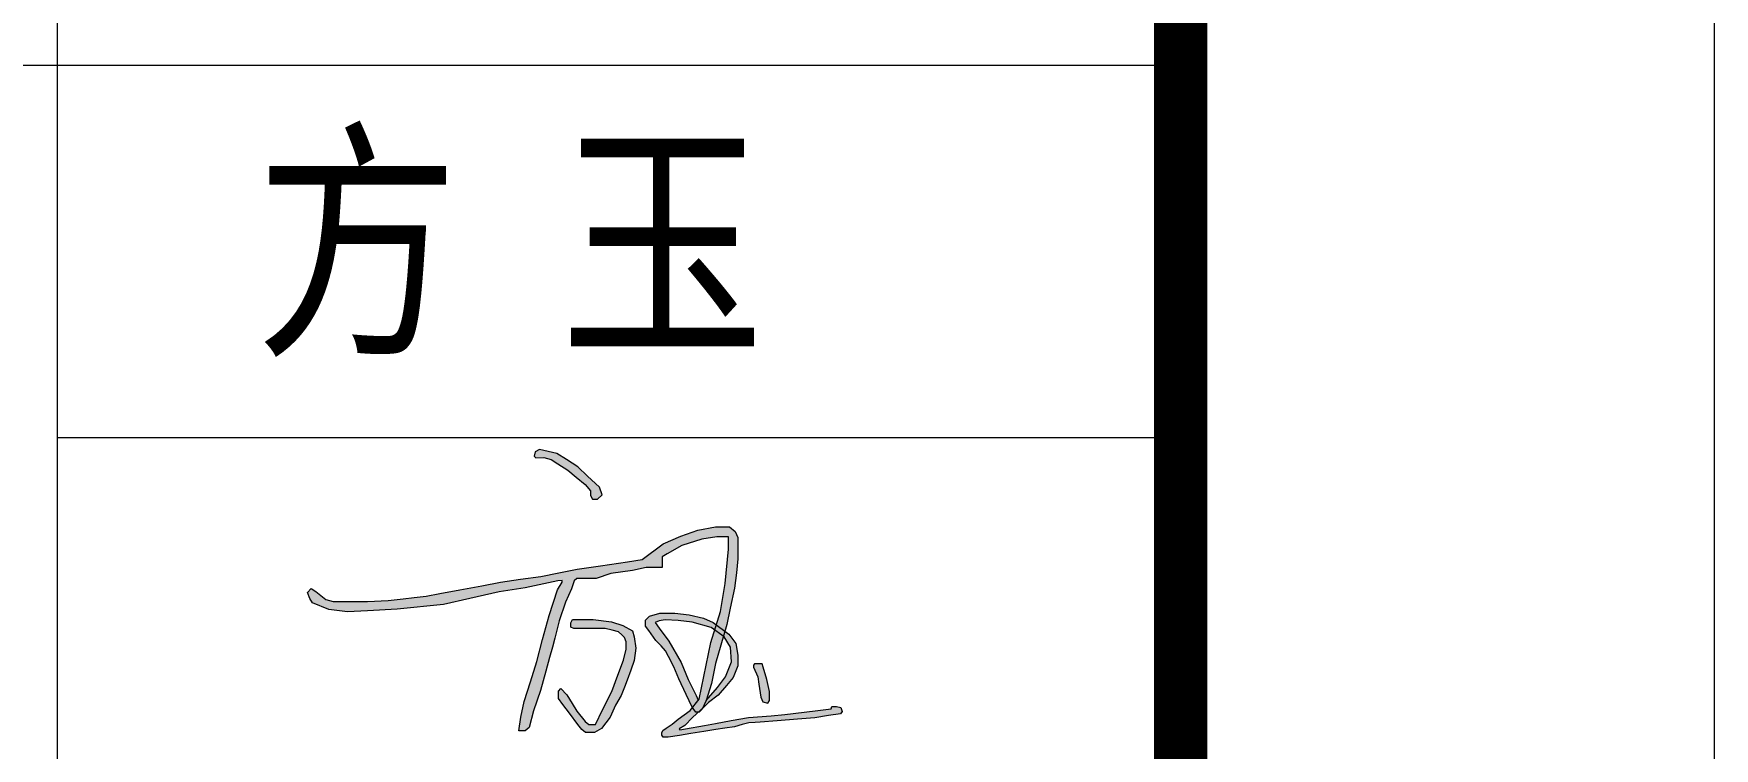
# Model space of a CAD drawing. Header units: inches. Extents: x -3272461 to -2504170, y 403793 to 1071042.
# Drawn here: x -2945426 to -2940702, y 725988 to 727996 of the extents above; entities that cross this region are included whole.
import ezdxf

# ---------------------------------------------------------------- set-up
doc = ezdxf.new("R2010")
doc.units = ezdxf.units.IN
doc.header["$LTSCALE"] = 1000
doc.header["$MEASUREMENT"] = 0
doc.layers.get('0').update_dxf_attribs({"lineweight": 18})
doc.layers.add('PUB_TITLE', color=153, linetype='Continuous', lineweight=18)
doc.styles.add('-黑体', font='', dxfattribs={"width": 0.7})
doc.styles.get('-黑体').set_extended_font_data('微软雅黑')

msp = doc.modelspace()

# ---------------------------------------------------------------- hatches: boundary and pattern name
h = msp.add_hatch(color=256)
h.paths.add_polyline_path([(-2943835.4, 726721.5), (-2943868.7, 726752.5), (-2943896.7, 726778.6), (-2943928.5, 726799), (-2943955.7, 726816.4), (-2944003.8, 726827.7), (-2944016, 726821.1), (-2944019.3, 726808.9), (-2944014.6, 726803.9), (-2943991.5, 726804.8), (-2943971.3, 726799.1), (-2943952.4, 726787.1), (-2943923.9, 726769.1), (-2943900.7, 726750), (-2943875.5, 726729.2), (-2943861, 726710.9), (-2943861, 726698.3), (-2943854.6, 726687.6), (-2943840.8, 726687.6), (-2943827.7, 726700.4)], flags=0)
h.paths.add_polyline_path([(-2943742.7, 726487.9), (-2943704.2, 726496.4), (-2943682.8, 726496.4), (-2943672.1, 726496.4), (-2943659, 726496.4), (-2943659, 726515.4), (-2943659, 726526.1), (-2943644.8, 726534.5), (-2943604.4, 726558.2), (-2943547.3, 726576), (-2943505.7, 726582), (-2943472.4, 726582), (-2943472.4, 726547.5), (-2943481.9, 726451), (-2943495, 726372.6), (-2943507, 726334.7), (-2943483.2, 726316.9), (-2943477.8, 726336), (-2943467.9, 726382.1), (-2943455.9, 726437.7), (-2943450.8, 726481.3), (-2943446.2, 726520), (-2943446.2, 726557.6), (-2943446.2, 726580.4), (-2943454.2, 726597.5), (-2943470.2, 726610.1), (-2943509, 726610.1), (-2943559.2, 726601), (-2943607.1, 726583.9), (-2943656.1, 726562.2), (-2943715.7, 726518), (-2943756.6, 726512), (-2943832.1, 726501), (-2943897.8, 726490.9), (-2943949.5, 726480.7), (-2944000.6, 726470.5), (-2944057.2, 726462.7), (-2944113.5, 726454.9), (-2944166.4, 726444.9), (-2944227.4, 726433.4), (-2944284.1, 726422.7), (-2944322.4, 726415.5), (-2944355.9, 726411.6), (-2944386.9, 726408), (-2944429.3, 726403.1), (-2944487.2, 726400.7), (-2944526.3, 726400.7), (-2944560.6, 726400.7), (-2944583.4, 726400.7), (-2944604.8, 726406.3), (-2944633, 726428.7), (-2944645.8, 726436.8), (-2944656, 726426), (-2944649.1, 726408.8), (-2944641.5, 726396.9), (-2944596.2, 726377.5), (-2944543.2, 726371.4), (-2944486.9, 726374.3), (-2944403.7, 726378.6), (-2944274, 726392.2), (-2944199.6, 726408.8), (-2944117.3, 726427.2), (-2944043.9, 726439.1), (-2943952, 726458.2), (-2943939.9, 726459.7), (-2943939.9, 726455), (-2943953.8, 726433.4), (-2943977.2, 726360.9), (-2943995.2, 726293.9), (-2944011.8, 726232), (-2944029.7, 726174.4), (-2944046.6, 726119.9), (-2944056.6, 726075.5), (-2944061.9, 726037.1), (-2944044.3, 726037.1), (-2944032.8, 726046.3), (-2944021.3, 726093.1), (-2944000.9, 726150.8), (-2943986.1, 726204.4), (-2943975.5, 726243), (-2943967.6, 726271.7), (-2943960.5, 726297.4), (-2943948.5, 726346.4), (-2943930.6, 726399), (-2943913.8, 726436), (-2943906.7, 726458.7), (-2943899.5, 726464.7), (-2943879.2, 726464.7), (-2943844.5, 726464.7), (-2943803.8, 726479)], flags=0)
for points in [[(-2943737.5, 726234.3), (-2943733.1, 726269.4), (-2943737.5, 726301.3), (-2943743, 726317.7), (-2943769.4, 726333.1), (-2943801.2, 726343), (-2943852.9, 726349.6), (-2943896.9, 726349.6), (-2943911.1, 726349.6), (-2943915.5, 726340.8), (-2943915.5, 726328.7), (-2943907.8, 726324.5), (-2943881.5, 726324.5), (-2943844.1, 726324.5), (-2943819.6, 726324.5), (-2943800.1, 726319.9), (-2943781.5, 726315.5), (-2943772.7, 726306.7), (-2943765, 726299.1), (-2943760.6, 726287), (-2943760.6, 726266.1), (-2943767.6, 726235.5), (-2943783.7, 726193.7), (-2943801.1, 726148), (-2943826.5, 726095.9), (-2943846.3, 726055.3), (-2943865, 726055.3), (-2943876, 726063), (-2943899.3, 726092.2), (-2943912.2, 726113.5), (-2943927.6, 726138.7), (-2943944.1, 726156.3), (-2943950.5, 726148.5), (-2943950.5, 726139.7), (-2943950.5, 726128.2), (-2943938.7, 726111.1), (-2943919.9, 726086.7), (-2943895.8, 726055.3), (-2943884.8, 726041), (-2943874.9, 726032.2), (-2943849.6, 726032.2), (-2943829.8, 726043.2), (-2943805.6, 726075.1), (-2943790.2, 726109.1), (-2943774.1, 726136.7), (-2943765.3, 726160.2), (-2943758, 726179.6), (-2943747.4, 726207.9)], [(-2943640.9, 726289.2), (-2943668.1, 726325.7), (-2943678.8, 726341.7), (-2943668.1, 726346.2), (-2943650.7, 726348.9), (-2943614.1, 726347.1), (-2943574.9, 726342.2), (-2943521.4, 726327), (-2943511.6, 726320), (-2943507, 726334.7), (-2943515.5, 726341), (-2943543.3, 726353.4), (-2943583.6, 726362.9), (-2943623.8, 726368), (-2943665.5, 726368), (-2943694.8, 726359.3), (-2943705.8, 726348.3), (-2943705.8, 726331.5), (-2943697, 726319), (-2943677.2, 726290.9), (-2943661.9, 726276.2), (-2943649.9, 726261.4), (-2943641.4, 726245.5), (-2943626, 726217), (-2943612.8, 726183), (-2943591.6, 726138.8), (-2943574.8, 726103.7), (-2943573.9, 726102.5), (-2943558.2, 726123.1), (-2943563.3, 726136.8), (-2943586.1, 726181.4), (-2943605.7, 726229.5)], [(-2943446.6, 726219.6), (-2943446.6, 726249.8), (-2943452.4, 726282.1), (-2943472.3, 726308.8), (-2943483.2, 726316.9), (-2943487.3, 726302.6), (-2943485.3, 726301.2), (-2943467.4, 726272.5), (-2943464.6, 726230.9), (-2943480.9, 726188.4), (-2943503.5, 726158.6), (-2943536, 726122.7), (-2943546.1, 726099.7), (-2943541.1, 726104.2), (-2943529, 726116.6), (-2943502.2, 726137.7), (-2943478.9, 726164.4), (-2943459.8, 726186.5)]]:
    msp.add_hatch(color=256).paths.add_polyline_path(points, flags=0)
h = msp.add_hatch(color=256)
h.paths.add_polyline_path([(-2943483.2, 726316.9), (-2943507, 726334.7), (-2943522.6, 726285.4), (-2943542.6, 726189.4), (-2943555.6, 726126.4), (-2943573.9, 726102.5), (-2943564.5, 726089.8), (-2943557.3, 726089.8), (-2943546.1, 726099.7), (-2943536, 726122.7), (-2943520.6, 726170.2), (-2943508.9, 726226.3), (-2943494.2, 726278)], flags=0)
h.paths.add_polyline_path([(-2943595.4, 726052.1), (-2943574.2, 726074.7), (-2943557.3, 726089.8), (-2943564.5, 726089.8), (-2943573.9, 726102.5), (-2943580.5, 726093.8), (-2943597, 726082.4), (-2943614.5, 726070.3), (-2943631.2, 726055.8), (-2943647.8, 726044.4), (-2943657.4, 726037.7), (-2943660.4, 726031.1), (-2943660.4, 726024.5), (-2943656.2, 726018.9), (-2943642.1, 726018.9), (-2943610.5, 726024.1), (-2943579, 726029.2), (-2943542.3, 726035.2), (-2943508.3, 726040.8), (-2943482.7, 726044.9), (-2943456.1, 726048.2), (-2943434.1, 726054.5), (-2943415.6, 726059.9), (-2943398.1, 726060.5), (-2943383.8, 726061), (-2943335.7, 726065), (-2943279.3, 726069.6), (-2943229.8, 726073.7), (-2943191.6, 726079.8), (-2943158, 726085.2), (-2943153.2, 726091.8), (-2943156.8, 726102.6), (-2943169.4, 726105.6), (-2943182, 726105.6), (-2943184.4, 726099.3), (-2943229.4, 726093.6), (-2943314.7, 726082.8), (-2943353.2, 726079.7), (-2943417, 726074.6), (-2943464.9, 726065.8), (-2943509.8, 726057.6), (-2943539.9, 726052.1), (-2943593.4, 726042.3), (-2943609.3, 726039.6), (-2943611.2, 726042.8)], flags=0)
h.paths.add_polyline_path([(-2943364.9, 726181.7), (-2943375.1, 726215.6), (-2943378.2, 726225.6), (-2943387.9, 726225.6), (-2943399.5, 726225.6), (-2943402.7, 726222), (-2943402.7, 726215.6), (-2943390.5, 726188.7), (-2943387.3, 726168.2), (-2943381.6, 726131.8), (-2943376.4, 726118.3), (-2943362.3, 726114.5), (-2943357.8, 726122.2), (-2943357.8, 726147.8)], flags=0)

# ---------------------------------------------------------------- linework, layer by layer
for points in [[(-2944014.6, 726803.9), (-2943991.5, 726804.8), (-2943971.3, 726799.1), (-2943952.4, 726787.1), (-2943923.9, 726769.1), (-2943900.7, 726750), (-2943875.5, 726729.2), (-2943861, 726710.9), (-2943861, 726698.3), (-2943854.6, 726687.6), (-2943840.8, 726687.6), (-2943827.7, 726700.4), (-2943835.4, 726721.5), (-2943868.7, 726752.5), (-2943896.7, 726778.6), (-2943928.5, 726799), (-2943955.7, 726816.4), (-2944003.8, 726827.7), (-2944016, 726821.1), (-2944019.3, 726808.9), (-2944014.6, 726803.9)], [(-2944633, 726428.7), (-2944604.8, 726406.3), (-2944583.4, 726400.7), (-2944560.6, 726400.7), (-2944526.3, 726400.7), (-2944487.2, 726400.7), (-2944429.3, 726403.1), (-2944386.9, 726408), (-2944355.9, 726411.6), (-2944322.4, 726415.5), (-2944284.1, 726422.7), (-2944227.4, 726433.4), (-2944166.4, 726444.9), (-2944113.5, 726454.9), (-2944057.2, 726462.7), (-2944000.6, 726470.5), (-2943949.5, 726480.7), (-2943897.8, 726490.9), (-2943832.1, 726501), (-2943756.6, 726512), (-2943715.7, 726518), (-2943656.1, 726562.2), (-2943607.1, 726583.9), (-2943559.2, 726601), (-2943509, 726610.1), (-2943470.2, 726610.1), (-2943454.2, 726597.5), (-2943446.2, 726580.4), (-2943446.2, 726557.6), (-2943446.2, 726520), (-2943450.8, 726481.3), (-2943455.9, 726437.7), (-2943467.9, 726382.1), (-2943477.8, 726336), (-2943494.2, 726278), (-2943508.9, 726226.3), (-2943520.6, 726170.2), (-2943536, 726122.7), (-2943546.9, 726097.8), (-2943555.7, 726089.8), (-2943564.5, 726089.8), (-2943574.8, 726103.7), (-2943591.6, 726138.8), (-2943612.8, 726183), (-2943626, 726217), (-2943641.4, 726245.5), (-2943649.9, 726261.4), (-2943661.9, 726276.2), (-2943677.2, 726290.9), (-2943697, 726319), (-2943705.8, 726331.5), (-2943705.8, 726348.3), (-2943694.8, 726359.3), (-2943665.5, 726368), (-2943623.8, 726368), (-2943583.6, 726362.9), (-2943543.3, 726353.4), (-2943515.5, 726341), (-2943472.3, 726308.8), (-2943452.4, 726282.1), (-2943446.6, 726249.8), (-2943446.6, 726219.6), (-2943459.8, 726186.5), (-2943478.9, 726164.4), (-2943502.2, 726137.7), (-2943529, 726116.6), (-2943541.1, 726104.2), (-2943574.2, 726074.7), (-2943595.4, 726052.1), (-2943611.2, 726042.8), (-2943609.3, 726039.6), (-2943593.4, 726042.3), (-2943539.9, 726052.1), (-2943509.8, 726057.6), (-2943464.9, 726065.8), (-2943417, 726074.6), (-2943353.2, 726079.7), (-2943314.7, 726082.8), (-2943229.4, 726093.6), (-2943184.4, 726099.3), (-2943182, 726105.6), (-2943169.4, 726105.6), (-2943156.8, 726102.6), (-2943153.2, 726091.8), (-2943158, 726085.2), (-2943191.6, 726079.8), (-2943229.8, 726073.7), (-2943279.3, 726069.6), (-2943335.7, 726065), (-2943383.8, 726061), (-2943398.1, 726060.5), (-2943415.6, 726059.9), (-2943434.1, 726054.5), (-2943456.1, 726048.2), (-2943482.7, 726044.9), (-2943508.3, 726040.8), (-2943542.3, 726035.2), (-2943579, 726029.2), (-2943610.5, 726024.1), (-2943642.1, 726018.9), (-2943656.2, 726018.9), (-2943660.4, 726024.5), (-2943660.4, 726031.1), (-2943657.4, 726037.7), (-2943647.8, 726044.4), (-2943631.2, 726055.8), (-2943614.5, 726070.3), (-2943597, 726082.4), (-2943580.5, 726093.8), (-2943555.6, 726126.4), (-2943542.6, 726189.4), (-2943522.6, 726285.4), (-2943495, 726372.6), (-2943481.9, 726451), (-2943472.4, 726547.5), (-2943472.4, 726582), (-2943505.7, 726582), (-2943547.3, 726576), (-2943604.4, 726558.2), (-2943644.8, 726534.5), (-2943659, 726526.1), (-2943659, 726515.4), (-2943659, 726496.4), (-2943672.1, 726496.4), (-2943682.8, 726496.4), (-2943704.2, 726496.4), (-2943742.7, 726487.9), (-2943803.8, 726479), (-2943844.5, 726464.7), (-2943879.2, 726464.7), (-2943899.5, 726464.7), (-2943906.7, 726458.7), (-2943913.8, 726436), (-2943930.6, 726399), (-2943948.5, 726346.4), (-2943960.5, 726297.4), (-2943967.6, 726271.7), (-2943975.5, 726243), (-2943986.1, 726204.4), (-2944000.9, 726150.8), (-2944021.3, 726093.1), (-2944032.8, 726046.3), (-2944044.3, 726037.1), (-2944061.9, 726037.1), (-2944056.6, 726075.5), (-2944046.6, 726119.9), (-2944029.7, 726174.4), (-2944011.8, 726232), (-2943995.2, 726293.9), (-2943977.2, 726360.9), (-2943953.8, 726433.4), (-2943939.9, 726455)], [(-2943939.9, 726455), (-2943939.9, 726459.7), (-2943952, 726458.2), (-2944043.9, 726439.1), (-2944117.3, 726427.2), (-2944199.6, 726408.8), (-2944274, 726392.2), (-2944403.7, 726378.6), (-2944486.9, 726374.3), (-2944543.2, 726371.4), (-2944596.2, 726377.5), (-2944641.5, 726396.9), (-2944649.1, 726408.8), (-2944656, 726426), (-2944645.8, 726436.8), (-2944633, 726428.7)], [(-2943944.1, 726156.3), (-2943927.6, 726138.7), (-2943912.2, 726113.5), (-2943899.3, 726092.2), (-2943876, 726063), (-2943865, 726055.3), (-2943846.3, 726055.3), (-2943826.5, 726095.9), (-2943801.1, 726148), (-2943783.7, 726193.7), (-2943767.6, 726235.5), (-2943760.6, 726266.1), (-2943760.6, 726287), (-2943765, 726299.1), (-2943772.7, 726306.7), (-2943781.5, 726315.5), (-2943800.1, 726319.9), (-2943819.6, 726324.5), (-2943844.1, 726324.5), (-2943881.5, 726324.5), (-2943907.8, 726324.5), (-2943915.5, 726328.7), (-2943915.5, 726340.8), (-2943911.1, 726349.6), (-2943896.9, 726349.6), (-2943852.9, 726349.6), (-2943801.2, 726343), (-2943769.4, 726333.1), (-2943743, 726317.7), (-2943737.5, 726301.3), (-2943733.1, 726269.4), (-2943737.5, 726234.3), (-2943747.4, 726207.9), (-2943758, 726179.6), (-2943765.3, 726160.2), (-2943774.1, 726136.7), (-2943790.2, 726109.1), (-2943805.6, 726075.1), (-2943829.8, 726043.2), (-2943849.6, 726032.2), (-2943874.9, 726032.2), (-2943884.8, 726041), (-2943895.8, 726055.3)], [(-2943536, 726122.7), (-2943503.5, 726158.6), (-2943480.9, 726188.4), (-2943464.6, 726230.9), (-2943467.4, 726272.5), (-2943485.3, 726301.2), (-2943521.4, 726327), (-2943574.9, 726342.2), (-2943614.1, 726347.1), (-2943650.7, 726348.9), (-2943668.1, 726346.2), (-2943678.8, 726341.7), (-2943668.1, 726325.7), (-2943640.9, 726289.2), (-2943605.7, 726229.5), (-2943586.1, 726181.4), (-2943563.3, 726136.8), (-2943558.2, 726123.1)], [(-2943402.7, 726215.6), (-2943390.5, 726188.7), (-2943387.3, 726168.2), (-2943381.6, 726131.8), (-2943376.4, 726118.3), (-2943362.3, 726114.5), (-2943357.8, 726122.2), (-2943357.8, 726147.8), (-2943364.9, 726181.7), (-2943375.1, 726215.6), (-2943378.2, 726225.6), (-2943387.9, 726225.6), (-2943399.5, 726225.6), (-2943402.7, 726222), (-2943402.7, 726215.6)], [(-2943895.8, 726055.3), (-2943919.9, 726086.7), (-2943938.7, 726111.1), (-2943950.5, 726128.2), (-2943950.5, 726139.7), (-2943950.5, 726148.5), (-2943944.1, 726156.3)]]:
    msp.add_lwpolyline(points)
at = {"layer": 'PUB_TITLE'}
for p, q in [((-2945359.3, 731806.8), (-2945359.3, 712630.6)), ((-2948516.4, 727906.8), (-2942202.2, 727906.8)), ((-2945359.3, 726861.1), (-2942202.2, 726861.1))]:
    msp.add_line(p, q, dxfattribs=at)
msp.add_lwpolyline([(-2940702.2, 711130.6), (-2940702.2, 774130.6), (-3029802.2, 774130.6), (-3029802.2, 711130.6)], close=True, dxfattribs=at)
msp.add_lwpolyline([(-2942202.2, 712630.6, 150, 150, 0), (-2942202.2, 772630.6, 150, 150, 0), (-3026052.2, 772630.6, 150, 150, 0), (-3026052.2, 712630.6, 150, 150, 0)], format="xyseb", close=True, dxfattribs=at)

# ---------------------------------------------------------------- texts
at = {"insert": (-2944802.6, 727379.1), "char_height": 525, "width": 2123.969, "attachment_point": 4, "style": '-黑体'}
msp.add_mtext('{\\W0.8;方  玉}', dxfattribs=at)

doc.saveas('drawing.dxf')
